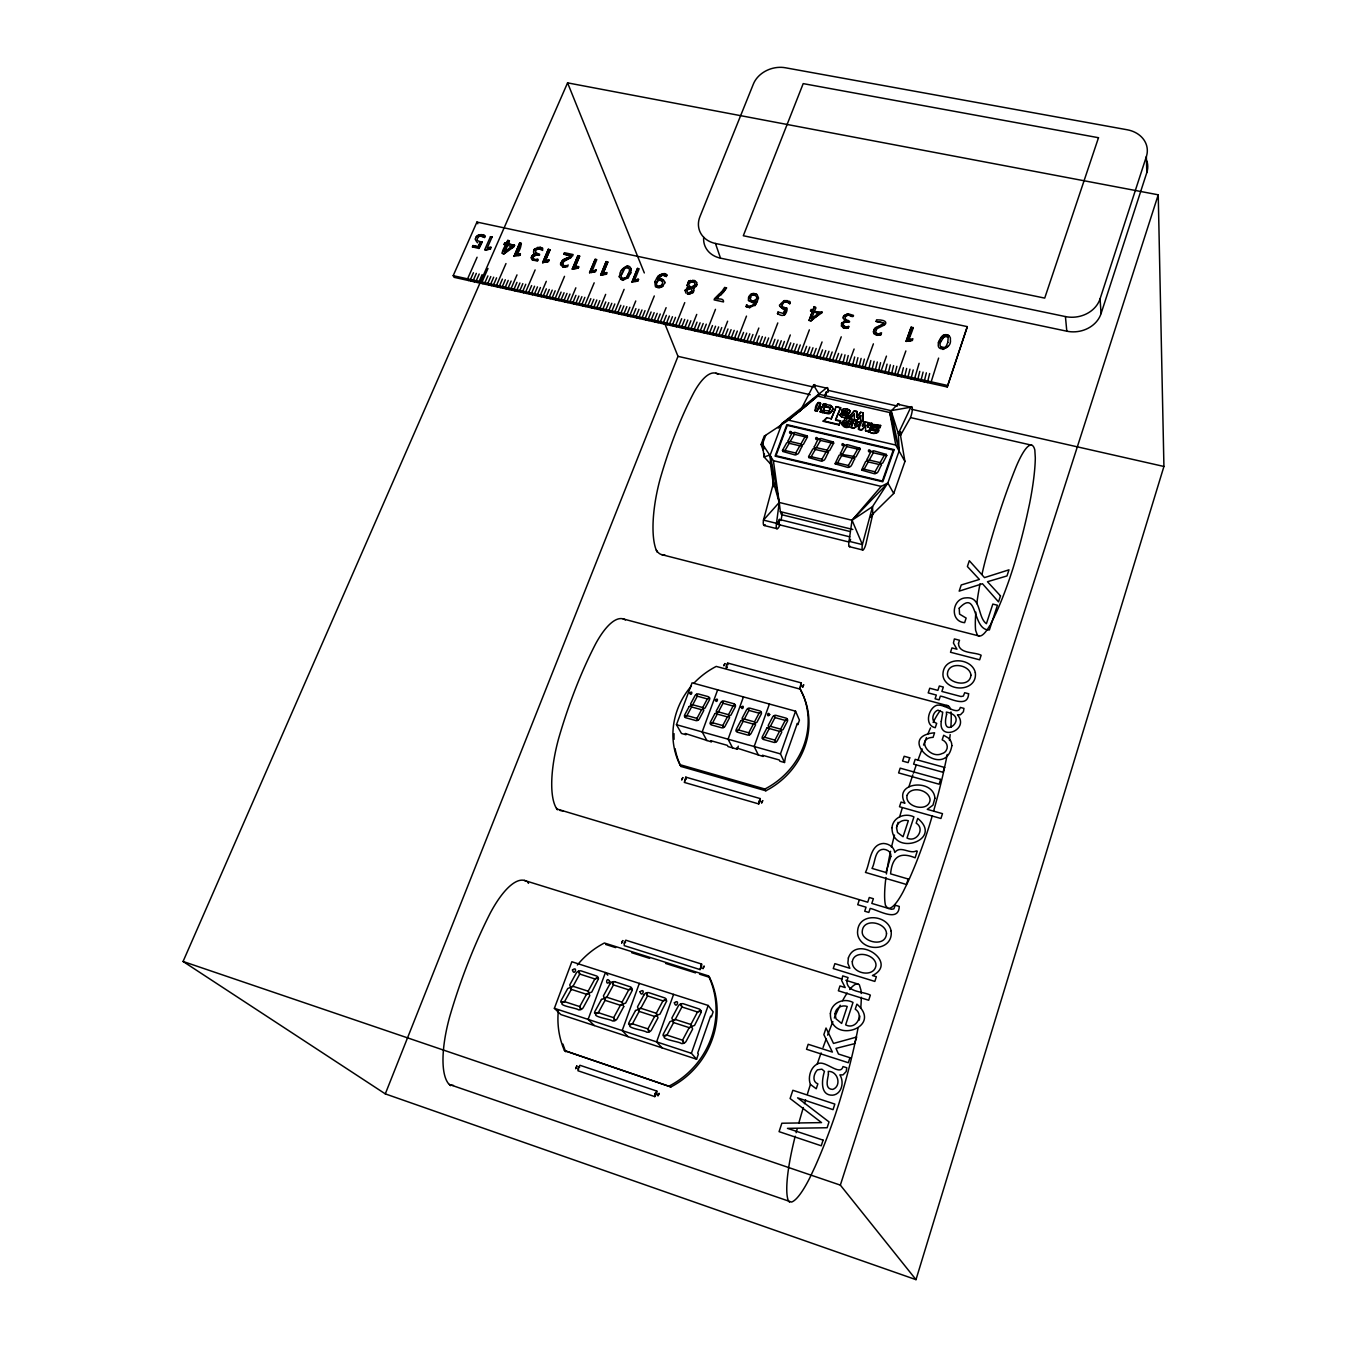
<?xml version="1.0" encoding="UTF-8"?>
<svg xmlns="http://www.w3.org/2000/svg" width="1347" height="1347" viewBox="0 0 1347 1347"><rect width="100%" height="100%" fill="white"/><g stroke="black" fill="none" stroke-linecap="round" stroke-linejoin="round"><path stroke-width="1.5" d="M778.398 521.676L778.448 523.394L779.24 521.34M862.956 421.375L864.05 421.628L862.484 426.073L864.117 422.133L862.956 421.375L863.057 412.805L860.682 412.249L856.759 417.216L860.682 412.249M863.04 421.88L863.057 412.805M868.798 431.848L865.549 430.602L868.798 431.848C877.133 410.616 864.319 435.653 868.024 422.537L865.65 421.981L862.417 425.551M868.04 427.353L868.024 422.537M758.209 298.31C760.516 294.724 750.313 314.322 757.536 300.987M856.675 416.694L856.743 411.357L854.385 410.818L847.953 417.924L852.112 419.372L848.829 427.235C840.983 429.306 840.444 419.961 844.889 420.331M856.759 417.216L856.743 411.357M860.581 420.82C862.888 423.295 858.376 417.907 860.649 415.465L856.086 421.224L859.201 422.436L856.086 421.224M860.666 421.342L860.649 415.465M865.616 431.124L865.599 425.214C860.986 433.987 854.57 429.71 861.676 421.072M853.796 421.19L852.281 420.348L853.796 421.19L854.335 419.894L854.335 414.017L850.311 418.462L854.335 414.017M826.182 394.149L826.25 393.105M873.193 331.968L875.281 327.725L882.369 324.576L874.22 329.022L873.732 333.5M843.104 318.178L845.748 321.142L844.434 320.451M795.269 414.354L800.253 410.919L813.537 385.158L819.178 394.284L891.041 410.633L898.331 433.532L900.486 435.384L900.604 431.612M840.292 415.364C841.858 410.296 842.094 414.758 840.326 414.135M686.515 288.174L688.502 287.248L685.067 290.464L685.96 293.141M782.035 304.809C785.688 300.499 780.974 303.681 782.472 306.628M697.056 284.52L696.197 286.406L696.87 282.752M845.226 417.789C849.182 417.334 848.172 413.664 849.89 411.138M780.166 304.792C776.007 305.096 791.632 314.659 780.317 306.628M845.461 412.115L845.815 414.691L842.885 414.809L845.714 415.297L847.431 411.593L844.367 410.667L844.064 412.047L845.529 412.637L843.946 411.306M801.027 684.781L800.623 686.33M825.307 394.907L825.543 393.661M535.23 250.946L536.678 253.371L535.651 252.63M728.02 664.643C727.767 659.357 724.316 670.974 727.296 667.22M631.137 269.686C631.777 266.319 629.689 277.196 630.817 272.414M531.324 257.513L532.132 255.526L531.189 257.984L532.048 259.786L537.605 260.729C540.299 257.546 533.193 260.695 537.301 259.382M625.614 942.193L624.452 943.456M560.52 264.315L562.659 260.156L560.52 263.389M685.606 779.172L684.983 780.957M695.119 284.503L694.143 282.028L694.85 282.786M749.69 295.363C749.976 293.309 747.417 302.048 748.663 300.533M619.62 276.32C615.882 275.377 627.87 283.325 620.681 279.132M664.425 283.274C668.449 282.786 655.366 275.445 663.684 280.125M562.373 263.541L562.558 264.938L563.888 260.964L571.498 257.21L563.046 261.823M830.122 408.815L829.011 411.407L830.173 408.36M764.406 453.653L764.052 456.902L770.501 463.974L773.683 486.738M873.934 427.235L879.911 427.723L880.568 425.416L873.159 424.457L871.509 426.645L871.98 428.885L876.173 430.4L871.273 429.895C865.195 433.481 880.77 435.67 878.513 429.373M879.911 427.723L875.079 426.107L873.967 426.948M475.457 238.688C473.908 237.897 478.151 244.278 477.781 242.578M579.58 1067.396L579.328 1066.555L578.688 1067.514M764.103 525.498L777.101 528.714A6.971 1.919 -76.1 0 1 776.495 523.326L779.223 502.448L773.397 460.691L762.453 444.089L764.052 456.902L770.215 455L782.001 423.497L826.351 388.071A6.836 1.835 -77 0 1 827.984 392.331M662.606 282.533L662.051 284.621M850.193 546.293A7.038 1.717 -76.1 0 1 849.031 541.292L852.045 520.262L881.174 486.402L887.841 482.984L899.173 450.79L898.331 433.532L910.825 407.181L897.691 404.218L889.727 412.536L895.772 445.066L904.931 461.482L893.734 493.457L871.98 514.807M876.173 430.383L871.442 427.151L871.98 428.885M656.46 283.746L657.37 281.186L656.511 282.87M685.977 779.307L685.808 777.152L684.31 782.422L758.748 803.923L760.163 801.448L760.247 798.586L685.808 777.152M656.78 1092.956L656.764 1091.053L579.985 1065.292L578.065 1068.154L577.964 1070.764L654.794 1096.61L656.595 1093.68M832.682 408.461C833.557 416.375 815.743 410.667 827.445 413.63C831.284 415.651 833.406 406.171 832.682 409.471M622.432 272.262C617.818 278.795 626.658 281.489 628.477 273.458M801.313 685.118L801.263 682.895L727.784 663.078M691.92 291.205L691.196 288.645L688.351 288.561L686.835 290.918L687.711 292.552L689.664 292.973L691.92 291.205L688.603 292.939M780.991 520.582L782.253 513.392M850.277 540.719L850.563 539.389M846.724 412.334L847.381 411.374M843.138 325.031C841.622 323.364 849.216 330.217 843.171 325.317M938.724 342.576C935.155 352.965 952.009 349.328 950.393 339.882C951.285 336.683 947.598 333.281 943.573 335.117C939.937 336.666 934.784 350.86 941.604 336.851M701.316 966.422L701.164 965.344L700.81 967.836M688.957 283.661C687.071 283.594 691.971 288.696 690.27 286.995M844.215 422.773L844.518 424.17L847.364 424.894C850.546 422.099 842.565 420.702 844.518 424.17M845.731 414.186L843.323 413.63L842.885 414.809M655.029 281.776C654.591 278.661 655.214 288.915 655.888 286.793M752.131 295.448C750.38 294.134 760.045 295.044 755.616 300.044L752.805 301.038M688.266 281.792L687.172 285.547L688.889 281.035L694.581 280.698L692.577 280.26M750.498 297.451L750.212 298.765L751.138 296.104M826.199 394.149L825.745 395.395M893.734 493.457L887.841 482.984L872.536 506.607L872.772 514.032L866.441 541.696A7.055 1.684 -76.1 0 1 863.225 549.845A7.055 1.684 -76.1 0 1 862.383 544.592L852.045 520.262L779.223 502.448L773.582 482.681L770.215 455L770.501 463.974M693.587 291.71C691.482 294.926 695.523 289.403 692.611 288.14L694.075 287.955L692.611 288.14M701.568 966.792L701.585 964.048L625.799 940.189L624.183 942.883L624.25 945.645L700.036 969.571L701.349 967.516M533.126 258.254L533.26 256.637L533.092 257.816M619.822 275.243C619.149 269.349 628.359 263.945 629.403 266.706M841.336 323.802L841.993 322.606L841.353 326.008L844.417 328.18L842.767 327.557M843.171 317.707L843.727 315.989L843.357 317.033M947.8 342.609L948.187 337.272M726.69 665.469L726.723 667.034M869.455 431.511C874.86 437.455 883.262 427.74 874.203 427.151M941.132 341.128C936.62 348.705 946.638 348.688 945.981 346.044M842.397 412.99C838.356 405.582 855.648 409.522 847.684 413.697L848.307 415.785L847.684 413.697M842.161 409.842L842.33 412.468M685.337 289.908L685.067 290.464M748.679 297.266L748.36 298.007M778.414 521.693L778.785 520.767M915.994 1279.65L1163.926 466.466L1158.235 194.81L567.575 82.857L183.074 961.472L385.293 1093.882L915.994 1279.65L840.343 1185.124L183.074 961.472M578.553 1067.902L578.553 1069.518M843.912 420.55L841.993 424.389L848.829 427.235M840.343 1185.124L1158.235 194.81M533.715 250.121C536.072 246.703 530.785 253.522 535.752 254.128L533.058 254.701L535.752 254.128M1101.055 313.615L1100.078 298.815L1146.364 156.589A27.395 22.461 -7.7 0 0 1127.186 129.767L785.419 67.771A25.694 20.727 -17.4 0 0 753.377 84.036L699.952 216.614A26.267 21.805 -19.6 0 0 715.459 243.47L720.51 258.153L1066.807 331.194A27.681 23.573 -7.7 0 0 1101.055 313.615L1146.819 172.568A27.108 22.31 -7.5 0 0 1146.869 160.966M880.635 425.938L874.287 424.675L871.509 426.645M859.386 899.712L857.719 904.713L866.054 907.204L864.723 911.212L868.832 912.441L870.162 908.434C878.092 909.899 898.718 922.931 899.274 906.43L895.284 905.235L893.852 908.855L891.394 909.276L871.812 903.416L873.378 898.718L869.27 897.489L867.721 902.204L556.917 809.008M825.559 393.694L826.233 393.021M947.244 386.976L967.314 326.631L476.939 222.07L453.198 275.664L454.107 277.33L947.244 386.976L967.314 326.631M929.666 373.54L927.426 382.565M696.584 1059.213L691.398 1053.303L708.185 1005.468L571.852 961.758L554.375 1008.314L560.857 1014.56L696.584 1059.213L698.386 1054.044L697.662 1053.186L710.66 1016.042L711.368 1016.934L713.152 1011.833L708.185 1005.468M938.623 358.1L930.71 383.306M919.782 371.368L917.543 380.376M737.179 749.168L736.556 747.939L763.076 756.458L762.469 755.246L779.29 759.977L779.879 761.207L784.51 762.503L785.537 756.761L797.323 723.373L797.879 724.635L799.445 720.157L795.572 711.199L692.072 682.828L676.463 724.703L681.464 733.458L685.977 734.738L685.286 733.492L711.485 741.928L710.812 740.682L727.38 745.362L728.037 746.592L737.179 749.168L738.274 746.171M923.082 372.092L920.843 381.1M926.366 372.816L924.126 381.841M909.949 369.179L907.71 378.187M913.215 369.903L910.993 378.911M784.51 762.503L780.469 753.899L795.572 711.199M919.109 363.303L914.259 379.652M908.703 339.747C921.146 309.473 902.574 345.825 911.717 338.973M905.858 350.944L897.506 374.348L897.893 375.998M912.997 327.708L911.178 327.153L906.076 341.397L912.34 340.505L912.879 338.703M903.399 367.731L901.16 376.739M906.666 368.455L904.426 377.463M890.333 364.852L888.111 373.826M769.406 704.026L754.168 746.524L758.462 755.162M893.6 365.576L891.36 374.55M896.866 366.3L894.627 375.274M673.584 994.372L656.612 1041.888L662.135 1047.882M880.568 362.697L878.345 371.654M886.461 356.113L881.191 370.728L881.595 372.378M887.084 364.128L884.844 373.102M870.836 360.541L868.613 369.499M874.186 333.888L876.56 335.167L880.972 334.679L881.544 332.81L878.328 333.955L875.449 332.793L876.678 328.601L875.853 329.678M874.085 361.265L871.863 370.223M877.318 361.973L875.095 370.93M861.12 358.403L858.915 367.344M876.122 321.411L883.8 322.893L883.312 324.021L883.834 323.061L876.122 321.411L876.594 319.828C887.42 319.761 886.528 323.364 884.642 324.846M864.37 359.11L862.147 368.051M639.337 983.394L622.196 1030.573L628.039 1036.668M743.443 696.904L728.07 739.2L732.6 747.871M873.395 343.839L864.942 367.125L865.38 368.775M854.099 349.008L848.778 363.538L849.233 365.189M854.672 356.972L852.449 365.896M857.904 357.679L855.682 366.62M850.614 315.501C844.805 313.009 854.267 318.986 853.442 315.383L847.92 313.716L843.778 316.158M717.665 689.849L702.174 731.926L706.939 740.648M841.791 354.126L839.114 361.383L839.585 363.033M845.007 354.833L842.784 363.757M848.223 355.541L846.017 364.465M832.16 351.988L829.483 359.245L829.954 360.895M841.235 336.817L832.699 359.952L833.153 361.619M838.575 353.419L835.898 360.676L836.369 362.326M844.384 328.011L848.206 328.146L848.728 326.445L846.135 326.883M848.206 328.146L848.728 326.445M822.562 349.866L819.868 357.107L820.357 358.773M825.762 350.574L823.068 357.814L823.556 359.481M828.961 351.281L826.267 358.538L826.755 360.188M809.8 347.055L807.106 354.278L807.594 355.928M812.982 347.762L810.288 354.985L810.776 356.635M816.181 348.469L813.47 355.692L813.975 357.342M822.057 341.953L816.669 356.399L817.158 358.049M809.059 320.35L812.46 311.292L810.507 310.871L812.51 311.46L809.109 320.519L810.961 320.923L818.538 314.861M821.923 311.948L821.417 313.312L821.923 311.948C807.762 312.369 819.936 307.958 814.211 306.661L813.049 310.029L811.046 309.44L810.557 311.039M813.049 310.029L814.211 306.661M800.253 344.95L797.542 352.156L798.064 353.806M817.797 313.784L811.702 318.549L814.177 311.662C823.64 316.814 816.972 311.544 819.363 312.79M809.362 329.847L800.724 352.863L801.229 354.514M806.617 346.347L803.906 353.571L804.412 355.221M790.74 342.845L788.029 350.035L788.551 351.702M793.905 343.536L791.194 350.742L791.716 352.392M797.087 344.243L794.376 351.449L794.882 353.099M763.092 450.033L761.072 444.493L764.321 435.856L765.652 435.451M762.166 442.793L762.857 443.668L763.294 439.812M781.26 340.74L778.532 347.93L779.054 349.58M784.409 341.448L781.698 348.637L782.22 350.287M790.285 334.965L784.863 349.328L785.385 350.995M777.791 322.943L769.053 345.825L769.608 347.475M774.946 339.343L772.218 346.516L772.757 348.183M789.763 303.698C789.712 300.566 789.864 300.785 789.763 303.698L786.901 301.964L784.055 302.401M778.095 340.05L775.367 347.223L775.906 348.89M762.351 336.565L759.607 343.721L760.163 345.388M765.5 337.272L762.756 344.428L763.311 346.078M778.027 312.083L777.556 313.666L778.027 312.083L783.567 313.447L785.352 309.339L783.567 313.447M768.649 337.962L765.904 345.118L766.46 346.785M752.939 334.494L750.195 341.633L750.767 343.3M758.816 328.045L753.327 342.323L753.899 343.99M759.22 335.874L756.475 343.03L757.031 344.68M746.491 316.107L737.668 338.855L738.257 340.505M743.561 332.423L740.799 339.545L741.389 341.212M746.693 333.113L743.931 340.235L744.504 341.902M749.808 333.803L747.063 340.943L747.636 342.593M731.084 329.661L728.323 336.767L728.912 338.434M734.199 330.352L731.438 337.474L732.027 339.124M746.07 306.56L749.774 307.621L746.07 306.56L746.575 304.91C750.346 309.81 756.273 301.038 754.825 302.452M737.314 331.042L734.553 338.164L735.142 339.814M721.756 327.59L718.978 334.696L719.584 336.363M727.633 321.192L722.093 335.386L722.699 337.053M727.969 328.971L725.208 336.077L725.797 337.743M712.462 325.536L709.667 332.625L710.29 334.292M719.382 294.168L714.078 299.876L723.507 301.93C724.063 295.768 710.745 302.604 721.167 294.488M715.56 326.227L712.782 333.315L713.388 334.982M718.658 326.917L715.88 334.005L716.486 335.672M703.185 323.499L700.389 330.571L701.029 332.238M706.283 324.172L703.488 331.261L704.111 332.911M715.476 309.339L706.586 331.951L707.192 333.601M690.859 320.771L688.048 327.826L688.704 329.493M385.293 1093.882L677.996 356.349L664.677 323.364M696.736 314.407L691.129 328.516L691.769 330.183M697.022 322.135L694.21 329.207L694.85 330.857M700.103 322.809L697.308 329.88L697.931 331.547M800.943 686.465L799.815 688.098L801.263 682.895M681.649 318.734L678.837 325.789L679.477 327.439M684.714 319.407L681.902 326.462L682.559 328.129M687.778 320.081L684.983 327.153L685.623 328.803M672.456 316.697L669.627 323.735L670.301 325.402M675.504 317.37L672.692 324.425L673.348 326.075M684.747 302.62L675.756 325.098L676.413 326.765M666.108 307.672L660.451 321.697L661.124 323.364M666.344 315.35L663.515 322.371L664.189 324.038M669.392 316.023L666.563 323.061L667.236 324.728M651.106 311.982L648.261 318.986L648.951 320.653M665.233 275.697L662.993 275.158L666.361 276.606L666.883 274.973C664.189 270.427 655.332 278.526 658.313 276.169M654.137 312.656L651.308 319.66L651.999 321.327M657.184 313.329L654.356 320.35L655.029 322M660.232 314.003L657.403 321.024L658.077 322.691M641.997 309.962L639.152 316.966L639.842 318.633M645.028 310.635L642.182 317.639L642.873 319.306M654.288 295.953L645.213 318.313L645.92 319.98M635.75 300.987L630.059 314.945L630.766 316.612M635.936 308.631L633.073 315.619L633.78 317.286M638.966 309.305L636.104 316.292L636.811 317.959M620.832 305.298L617.97 312.268L618.694 313.918M637.501 268.407L632.012 282.129L637.501 268.407L639.152 268.777L634.521 280.395L636.272 279.839L634.521 280.395M623.846 305.954L620.984 312.925L621.708 314.592M626.86 306.628L623.998 313.598L624.722 315.265M637.821 280.9C630.261 281.237 637.384 283.005 638.444 279.368L637.333 279.452L638.444 279.368M637.889 281.068L638.529 279.536M629.874 307.284L627.029 314.272L627.736 315.939M879.844 427.201L880.568 425.416M611.807 303.294L608.928 310.248L609.669 311.915M614.804 303.967L611.942 310.921L612.666 312.588M624.099 289.369L614.956 311.595L615.68 313.262M605.662 294.37L599.92 308.261L600.661 309.911M605.796 301.964L602.917 308.918L603.658 310.585M608.793 302.637L605.931 309.591L606.672 311.258M867.973 426.831L869.606 422.891M868.731 431.343L871.98 423.446M606.15 261.587L600.627 275.226L606.15 261.587L607.867 262.109L603.136 273.492L605.982 272.734L603.136 273.492M590.828 298.664L587.949 305.601L588.706 307.251M603.052 273.323L607.8 261.941M593.825 299.32L590.929 306.257L591.687 307.924M603.675 274.401L601.166 275.192L606.47 274.182L607.093 272.65L605.914 272.565M596.805 299.977L593.926 306.914L594.684 308.581M599.802 300.65L596.923 307.587L597.664 309.254M858.46 429.474L861.087 423.16M592.124 271.101L596.081 270.259L592.124 271.101L596.788 259.584L595.155 259.23L589.531 272.666L592.731 272.178L591.384 272.549M581.887 296.677L578.991 303.597L579.749 305.264M595.997 270.09L595.441 271.791L592.663 272.01M584.867 297.35L581.971 304.27L582.729 305.937M596.081 270.259L594.145 271.909M594.179 282.819L584.952 304.927L585.709 306.594M779.155 523.057L778.044 524.454L779.273 519.42L849.805 536.83M848.745 426.73L852.045 418.866L847.953 417.924M851.506 422.183L852.954 422.52L850.984 427.235L853.712 427.875L859.487 424.524L853.779 428.38L851.051 427.757L853.021 423.042L851.573 422.705L852.281 420.348M851.573 422.705L852.348 420.853M853.729 420.668L854.267 419.372L856.641 419.91L856.17 421.746M855.396 423.581L854.621 425.433L855.328 423.076L856.928 423.935L855.328 423.076M575.842 287.82L570.05 301.627L570.842 303.277M575.927 295.363L573.031 302.284L573.805 303.951M578.907 296.02L576.011 302.94L576.785 304.607M589.616 272.835L595.239 259.399M847.364 424.894L847.97 422.756M848.223 422.79C852.718 408.798 847.078 432.673 846.691 417.637L845.158 417.284L848.139 416.425M561.093 292.097L558.18 298.983L558.971 300.65M577.627 266.521C574.344 267.582 581.146 265.005 578.183 268.12L572.29 269.013L577.947 255.61L579.648 256.132L574.866 267.447L579.648 256.132M572.374 269.181L577.947 255.61M564.056 292.737L561.143 299.64L561.935 301.307M567.02 293.393L564.107 300.297L564.898 301.964M569.983 294.05L567.087 300.953L567.862 302.62M831.032 418.648L826.906 417.688L823.286 421.325L839.13 424.995L840.579 420.836L835.527 419.675L840.612 407.67L836.117 406.642L831.116 419.153L835.477 408.865M839.13 424.995L840.579 420.836M552.219 290.127L549.307 297.014L550.115 298.68M555.183 290.784L552.27 297.67L553.061 299.337M560.554 264.837L563.416 267.144L567.542 266.672L568.148 264.888M572.526 256.166L573.115 254.566L564.376 252.697L563.888 254.196L570.926 255.711L570.387 256.62L570.859 255.543L563.888 254.196M564.511 276.337L555.217 298.327L556.025 299.994M838.979 420.971L835.611 420.197L840.612 407.67M546.293 281.321L540.45 295.044L541.275 296.71M546.326 288.83L543.397 295.7L544.205 297.367M549.273 289.47L546.36 296.357L547.168 298.024M531.627 285.581L528.681 292.434L529.506 294.101M542.639 262.564L547.219 261.806L542.639 262.564L548.347 249.246L550.031 249.767L545.215 261.015L550.031 249.767M542.723 262.732L548.347 249.246M534.557 286.221L531.627 293.09L532.452 294.757M537.487 286.877L534.557 293.73L535.382 295.397M545.131 260.847L549.054 260.005L548.498 261.688L547.135 261.638M540.433 287.517L537.504 294.387L538.329 296.054M818.757 407.804L822.36 407.265L823.556 403.763L825.711 404.252L822.461 412.552L820.272 412.047L821.468 408.545L818.42 407.855C815.726 416.24 813.251 406.238 818.286 402.568C824.903 401.894 814.447 413.883 820.491 403.056M820.272 412.047L821.468 408.545M822.36 407.265L823.556 403.763M822.461 412.552L825.711 404.252M830.089 408.158L825.425 406.693L826.115 404.353L831.065 405.649L832.48 407.552L832.16 406.609M825.425 406.693L826.115 404.353M522.821 283.628L519.891 290.481L520.733 292.147M525.751 284.284L522.821 291.12L523.646 292.787M538.935 255.408C542.134 253.573 533.378 255.745 537.84 255.172M535.5 250.508L538.329 248.42L542.605 250.424L542.706 248.218M535.129 269.922L525.751 291.777L526.576 293.444M815.036 410.852L818.286 402.568M817.225 411.357L818.42 407.855M511.136 281.052L508.189 287.871L509.048 289.554M516.995 274.889L511.119 288.527L511.961 290.194M516.979 282.348L514.032 289.184L514.874 290.851M519.908 282.988L516.962 289.824L517.804 291.491M502.397 279.115L499.451 285.934L500.309 287.601M519.706 242.982L514.049 256.401L519.706 242.982C525.431 244.683 508.324 268.339 521.306 243.336M505.31 279.755L502.364 286.574L503.222 288.258M508.223 280.412L505.277 287.231L506.135 288.898M513.965 256.233L519.79 255.358L520.346 253.691L519.269 253.775L520.346 253.691M519.79 255.358L520.43 253.859M504.755 243.251L504.165 244.598L504.67 243.066L506.539 243.622L504.67 243.066M490.796 276.556L487.816 283.358L488.692 285.025M502.145 253.354C513.897 232.661 497.413 254.768 503.93 253.893L508.526 249.953M506.455 243.453L507.785 240.423L509.351 240.759L508.105 243.959L514.655 245.373L508.021 243.79L509.351 240.759M506.539 243.622L507.785 240.423M510.665 247.124L504.755 251.653L507.432 245.154C518.932 249.549 508.105 246.265 512.18 246.164M493.692 277.196L490.729 283.998L491.604 285.665M504.755 251.653L507.432 245.154M496.588 277.836L493.625 284.638L494.501 286.305M505.984 263.557L496.538 285.295L497.397 286.962M511.355 248.303L514.571 245.205M482.108 274.636L479.128 281.422L480.02 283.089M487.968 268.491L482.024 282.062L482.916 283.729M487.9 275.916L484.92 282.702L485.796 284.385M946.655 345.219L947.766 342.441M477.091 257.243L467.577 278.863L468.47 280.53M473.437 272.717L470.473 279.502L471.366 281.169M490.46 236.685L492.126 237.19L490.46 236.685L484.667 249.852L490.46 248.993L491.032 247.326L488.843 247.612L491.032 247.326M492.042 237.021L487.159 248.151L488.927 247.781M476.333 273.357L473.353 280.142L474.245 281.809M479.212 273.997L476.249 280.782L477.124 282.449M941.166 341.296L944.163 336.43L942.227 338.636M473.033 245.558L472.528 247.057L473.033 245.558L478.134 246.821L480.071 243.083M485.173 236.045C486.2 239.311 480.778 232.189 484.667 235.523M784.526 315.181C787.776 295.7 789.999 322.539 777.488 313.497M630.211 273.744L627.803 278.054L628.695 276.91M660.451 278.981C654.676 282.281 659.727 274.569 663.061 275.327M655.585 280.546L657.218 277.213M843.323 323.97C843.256 320.956 851.287 322.388 845.613 322.101M780.469 304.052L784.055 300.667L789.258 301.341M626.608 276.876C628.611 274.047 632.147 267.295 626.22 267.514L625.597 268.002M664.088 284.015L662.337 286.574L663.078 285.918M691.466 287.096L694.867 284.941M478.909 248.437L482.142 241.904L478.909 248.437L472.443 246.888M478.05 246.636L479.987 242.915M990.769 623.796L993.817 617.818A138.219 25.644 -76.3 0 0 1009.896 577.796L1013.011 568.266A138.421 25.728 -76.3 0 0 1026.734 516.81L1029.462 504.249A82.487 14.985 -76.3 0 0 1035.304 457.896L1034.833 450.066A73.395 13.251 -76.3 0 0 1016.312 466.298A187.957 32.698 -76 0 0 985.802 558.618A74.001 13.487 -76.1 0 0 982.014 574.192M533.345 256.822L536.258 254.987M841.993 410.801L843.794 408.764M475.845 237.981C475.474 234.664 484.55 234.193 479.431 234.934M869.32 459.933L873.277 452.912C870.802 447.726 868.512 458.317 866.845 459.361L868.377 461.954L878.918 464.429L880.702 463.806M900.486 435.384L909.444 419.489A6.92 1.6 -76.9 0 0 912.239 410.599A6.92 1.6 -76.9 0 0 910.825 407.181L891.041 410.633L899.173 450.79L889.727 412.536L817.781 396.153L788.517 420.163L765.82 435.132L762.402 444.106L761.072 444.493M841.589 455.774L837.615 462.779L835.073 463.671L839.13 455.219L840.898 454.596M870.684 517.467L872.772 514.032M627.231 266.083L621.422 270.494M662.051 275.259L658.111 278.694M871.273 429.895L875.55 431.36L876.122 429.878M690.388 288.443L687.004 289.992M721.234 294.656L726.504 287.787L723.187 292.568M844.3 423.295L848.038 423.261M942.967 349.462L948.187 346.095M817.781 396.153L819.178 394.284L788.517 420.163L895.772 445.066M689.31 283.257L691.735 281.523L694.21 282.197M693.301 286.877L694.648 285.665M845.865 316.225L844.99 317.757L846.017 319.963M721.42 292.215L724.686 287.399L726.555 287.972M778.229 428.11L782.001 423.497L791.952 416.644M478.421 235.085L476.249 236.937M770.215 455L779.223 502.448L763.48 520.11A6.954 1.953 -76.1 0 0 765.281 524.774M856.709 420.432L860.716 415.987M862.484 426.073L865.65 421.981M861.642 430.198L865.599 425.214M848.021 418.429L854.385 410.818M624.873 268.339L621.59 274.771M721.352 292.03L714.381 298.815M887.841 482.984L852.045 520.262L872.536 506.607L862.383 544.592L849.031 541.292M696.13 286.238L694.075 287.955M627.736 277.886L623.577 279.94M842.027 322.775L845.697 320.973M692.998 281.574L689.63 282.601M813.1 318.768L810.961 320.923M532.217 255.694L533.058 254.701M803.401 408.141L819.178 394.284M503.93 253.893L514.099 246.653M484.482 237.594C478.168 232.038 476.114 241.5 477.528 240.406M716.57 298.748L717.749 297.94M754.758 305.146L749.723 307.453M822.781 412.131L824.65 410.549L828.927 410.886M822.865 412.653L824.65 410.549M823.286 421.325L826.906 417.688M692.678 292.838L688.906 294.185L689.765 294.151M657.201 285.682L659.542 286.389L661.596 284.992M847.97 313.885L844.316 315.249M882.42 324.762L883.262 323.852M811.702 318.549L814.059 316.629M534.843 248.757L540.4 247.444L537.285 247.444M541.342 249.161L536.106 249.347M569.512 257.311L564.09 259.298L570.303 256.452M504.67 251.485L506.977 249.666M534.894 255.038L533.564 256.098M753.495 301.172L755.616 300.044M847.516 412.115L844.721 411.088L844.064 412.047M657.437 281.355L659.407 280.176L661.764 280.85M818.69 407.282L822.276 406.743M657.589 280.109L659.357 278.947M815.76 316.949L821.367 313.144M750.464 294.841C751.71 291.642 759.91 295.616 755.128 293.764M854.554 424.911L856.86 423.429M749.033 300.987L752.485 302.503L755.381 301.257M755.448 301.425L754.455 301.846M656.595 287.13L659.676 287.702L662.286 286.406M949.046 335.639L945.897 334.746L942.53 335.773M876.712 328.786L883.952 325.216M562.726 260.325L564.09 259.298M479.785 236.011L478.623 236.567M690.624 280.445L688.889 281.035M656.764 1091.053L654.794 1096.61M846.337 315.838L848.189 315.265M658.936 286.423L660.687 285.968M940.997 347.29L944.634 347.56M623.105 278.711L626.001 277.768M944.196 336.598L947.8 336.885M691.078 705.373L692.813 704.599L697.241 696.315L696.433 694.277A3.132 2.879 -28.8 0 0 694.985 695.675L690.54 703.993L691.718 706.99L701.4 709.667L703.134 708.892M691.179 705.609L692.914 704.818L702.578 707.512L703.774 710.509L699.329 718.877A3.149 2.896 -29.7 0 1 697.914 720.275L697.056 718.22L701.484 709.903L703.235 709.111M709.566 698.049L707.242 699.093L702.814 707.394L703.37 708.791L705.104 708.017L709.549 699.665A2.694 2.475 -28.4 0 0 707.95 696.567L698.268 693.941A2.997 2.745 -28.8 0 0 696.685 694.16L697.477 696.214L707.158 698.874L709.465 697.797M716.772 712.512L718.523 711.721L722.935 703.403L722.11 701.349A3.149 2.896 -27.6 0 0 720.662 702.764L716.217 711.115L717.429 714.129L727.178 716.84L728.929 716.048M716.873 712.731L718.608 711.957L728.357 714.651L729.586 717.665L725.141 726.084A3.165 2.93 -28.4 0 1 723.726 727.481L722.851 725.427L727.279 717.059L729.013 716.267M735.243 704.936L732.92 705.98L723.171 703.286L722.362 701.231A2.997 2.761 -27.6 0 1 723.962 701.012L733.778 703.723M735.344 705.155L733.004 706.198L728.592 714.55L729.165 715.947L730.899 715.156L735.327 706.771A2.711 2.492 -27.1 0 0 733.711 703.656M742.668 719.685L744.42 718.911L748.814 710.543L747.972 708.471A3.165 2.93 -26.2 0 0 746.524 709.886L742.096 718.288L743.325 721.318L753.158 724.046L754.909 723.255M742.769 719.921L744.504 719.13L754.337 721.857L755.583 724.888L751.155 733.34A3.182 2.947 -27.1 0 1 749.74 734.755L748.848 732.684L753.259 724.265L755.01 723.491M768.75 726.925L770.518 726.134L774.895 717.732L773.986 715.678A3.165 2.947 -24.7 0 0 772.589 717.075L768.177 725.511L769.44 728.559L779.341 731.303M768.851 727.144L770.602 726.37L780.502 729.114L781.765 732.162L777.371 740.648A3.182 2.963 -25.5 0 1 775.956 742.062L775.047 739.991L779.425 731.539L781.092 730.529M754.067 293.461L751.222 294.134M701.585 964.048L700.036 969.571M657.656 287.618L661.529 287.113M878.934 335.302L880.972 334.679M516.457 254.532L519.353 253.943M545.215 261.015L549.054 260.005M574.799 267.278L576.583 266.908M490.46 248.993L485.358 250.155M572.29 269.013L578.183 268.12M632.568 282.095L633.797 281.843M788.551 441.968L790.302 441.345L794.292 434.424C791.901 429.323 789.544 439.779 787.877 440.789L789.342 443.331L799.647 445.756L801.398 445.133M788.668 442.153L790.42 441.53L800.724 443.954L802.189 446.497C800.505 447.49 798.215 458.014 795.774 452.895L799.764 445.941L801.516 445.318M814.682 448.113L816.45 447.49L820.424 440.536C817.999 435.418 815.659 445.908 813.992 446.935L815.491 449.494L825.879 451.935L827.63 451.312M814.8 448.298L816.551 447.675L826.94 450.117L828.439 452.676C826.89 453.484 824.33 464.462 822.007 459.108L825.98 452.121L827.748 451.498M854.065 457.525L852.297 458.165L841.841 455.69L840.326 453.131C841.875 452.323 844.401 441.361 846.741 446.699L842.784 453.686L841.016 454.309L853.358 456.33L854.89 458.906C853.341 459.731 850.799 470.76 848.442 465.372L852.415 458.35L854.183 457.727M880.803 463.991L879.035 464.631L875.079 471.669C877.469 477.091 879.978 466.028 881.527 465.186L879.978 462.593L869.438 460.118L865.65 461.465L861.625 469.951L864.185 469.076L868.142 462.038L867.417 460.842M562.474 264.77L564.157 265.915L567.205 265.544M755.095 295.094L752.636 295.027M908.013 341.279L910.942 340.623M760.247 798.586L758.748 803.923M532.587 260.207L537.605 260.729M846.387 328.399L848.172 327.978M786.901 301.964L784.644 301.997M636.188 279.671L637.4 279.637M628.342 267.683L626.22 267.514M787.439 300.634L784.055 300.667M947.177 336.295L944.887 336.093M845.748 321.142L844.165 321.192M563.181 265.561L566.077 265.696M666.95 275.158L663.212 273.98L659.357 275.057M519.706 255.189L518.511 255.492M449.41 1084.487L791.514 1202.063A93.212 17.747 -73.4 0 0 810.002 1177.446L815.002 1166.788A154.922 30.19 -73.5 0 0 835.207 1114.946L838.912 1103.597A155.36 30.257 -73.4 0 0 854.251 1046.35L857.046 1033.2A92.185 17.578 -73.6 0 0 858.039 1027.828M562.608 266.908L565.538 267.11M484.398 237.426L480.542 236.062M450.016 1085.076L453.501 1085.413M481.586 241.837L482.226 242.09M535.786 259.702L533.21 258.456M688.031 294.067L687.189 293.814L688.974 294.353M481.384 234.563L482.563 234.883M876.56 335.167L877.823 335.336M481.064 241.904L478.32 241.012M785.638 307.958L783.415 307.284L786.379 308.261M715.459 243.47L1065.426 316.579A27.984 23.758 -7.9 0 0 1100.078 298.815M507.87 240.591L509.435 240.928M519.79 243.167L521.39 243.504M504.081 244.43L505.95 244.986M819.414 312.959L814.177 311.662M539.49 254.145L536.594 253.202M848.021 322.085C851.355 322.859 848.762 319.862 846.64 320.148M473.117 245.726L478.134 246.821M453.198 275.664L946.924 385.326M826.351 388.071L813.537 385.158A6.819 1.869 -77 0 1 815.272 385.932M677.996 356.349L813.319 387.01M827.664 390.26L897.371 406.07M911.734 409.32L1163.926 466.466M715.863 373.22L810.237 394.738M910.757 417.637L1031.802 445.217M818.37 403.073L820.576 403.578M823.64 404.285L825.778 404.774M840.68 408.192L836.117 406.642M848.947 409.741L845.445 408.764M854.453 411.34L856.827 411.879M825.341 406.171L829.499 407.181L830.223 408.478M818.505 408.377L821.552 409.067M814.952 410.33L817.141 410.835M820.188 411.542L822.377 412.03M840.292 415.196L841.74 416.998L846.691 417.637M869.674 423.413L872.048 423.968M878.379 429.306L875.112 427.42M844.148 423.093L847.28 424.372M823.202 420.82L839.046 424.473M858.393 428.952L861.575 429.693M773.397 460.691L881.174 486.402M779.223 502.448L780.351 511.658L852.819 529.472M849.721 531.442L781.445 514.638L780.351 511.658M776.495 523.326L763.48 520.11L773.582 482.681L773.868 486.385M778.044 524.454L848.391 541.881M849.418 546.68L862.737 549.997M661.832 554.661L978.865 635.936M623.072 618.879L947.732 705.676M691.415 685.96A77.335 71.795 -26.9 0 0 679.898 764.658L680.976 766.46L765.82 790.79A76.998 71.324 -27.9 0 0 801.111 691.112L800.303 689.159L716.234 666.411A77.335 71.795 -26.9 0 0 694.059 683.03M758.866 713.135L749.05 710.425L748.225 708.354A3.014 2.795 -26.2 0 1 749.824 708.152L759.725 710.879A2.593 2.391 -25.6 0 1 761.19 712.041L758.967 713.371L754.573 721.739L755.145 723.154L756.896 722.362L761.308 713.944A2.711 2.509 -25.7 0 0 761.324 712.344M676.463 724.703L780.469 753.899M679.898 764.658L764.911 789.022L765.82 790.79M751.542 300.768L750.616 300.128L752.232 301.139M524.303 880.399L841.841 979.05M845.849 980.296L857.921 984.034M558.416 1009.88A82.15 77.436 -54.1 0 0 564.46 1050.576L670.89 1086.945A81.965 77.284 -54.2 0 0 709.532 977.316L708.471 975.902L604.399 943.001A82.15 77.436 -54.1 0 0 577.358 965.008M605.662 944.466L615.663 947.615M631.642 952.683L649.608 958.357M665.586 963.425L695.557 972.904M699.548 974.167L709.532 977.316M614.821 981.727L630.632 986.947A4.209 3.974 -52 0 1 631.676 987.94L628.477 989.759L613.693 984.994L612.414 981.896A4.984 4.681 -51.8 0 1 614.821 981.727M540.332 247.276L542.134 248M554.375 1008.314L691.398 1053.303M564.46 1050.576L670.89 1086.945M654.676 1093.461L658.599 1094.791M832.244 407.131L830.122 405.262M840.511 416.038L841.74 416.998M694.53 280.513L696.601 282.23M534.591 253.489L535.668 253.96M789.712 303.53L788.466 302.705M789.561 1202.197L788.45 1200.901A83.177 15.743 -73.4 0 1 795.218 1136.178M846 414.724L846.034 415.634L845.933 414.219M688.502 287.248L687.61 286.406L688.57 287.433M656.696 551.075L659.121 553.381A79.271 25.239 -76.3 0 0 664.778 554.897M450.622 1085.665L448.433 1083.56A79.119 25.98 -71.3 0 1 449.696 1016.716A200.383 62.838 -71.6 0 1 490.325 912.963A77.958 25.66 -71.8 0 1 526.761 881.477M594.28 1025.555L588.117 1019.393L605.426 972.534L607.8 975.177M782.405 306.459L782.186 306.123M756.93 294.437L758.226 297.165M556.429 808.217L557.271 809.177M630.11 267.043L631.086 268.811M810.423 1084.453L816.248 1088.763L817.865 1083.847C811.685 1081.607 813.807 1073.424 817.461 1069.838L821.889 1069.164L824.448 1071.387C821.805 1079.536 819.818 1095.801 832.766 1095.178C841.976 1094.084 844.367 1081.692 839.871 1074.872L843.003 1074.889L846.169 1071.555L846.825 1067.784L843.02 1066.555C840.343 1076.607 826.014 1060.763 818.656 1063.423C810.827 1066.184 807.527 1077.112 810.423 1084.453A210.233 37.901 -73.5 0 0 807.425 1094.05M527.738 882.319L528.546 883.346M662.101 281.035L662.623 282.129M779.458 519.454L779.677 520.531M750.683 300.297L750.144 298.596M557.405 809.8L555.654 806.954A74.186 24.297 -73.8 0 1 558.668 738.392A188.496 58.914 -73.9 0 1 595.812 643.512A73.361 23.926 -74.3 0 1 625.378 619.957M656.309 550.115L656.999 551.344M656.898 285.446L656.427 284.217M476.939 222.07L477.815 223.787M849.873 411.239L849.334 410.01M687.105 285.379L687.677 286.574M533.008 257.647L533.058 258.068M605.157 274.3L606.47 274.182M657.1 552.017L655.686 548.583A70.701 22.444 -76.2 0 1 660.198 478.757A179.942 54.604 -76 0 1 694.244 391.809A70.145 22.057 -76.6 0 1 718.002 374.264M567.575 82.857L644.321 272.936M693.638 289.723L693.739 290.615M762.453 444.089L764.17 448.837M950.561 709.246L950.174 708.168A76.914 14.43 -75 0 0 944.399 706.451M746.575 304.91L747.619 305.584M749.858 306.257L750.835 306.139M753.545 302.385L752.485 302.503M832.395 407.03L832.732 408.495M845.108 420.803L844.215 417.553M847.886 326.9L847.027 327.035M877.217 333.702L875.449 332.793M879.423 333.82L880.517 333.484M906.076 341.397L911.178 327.153M909.427 339.292L910.488 339.006M900.049 432.741L904.931 461.482M824.987 396.372L826.317 391.674L826.671 392.886M830.005 407.636L830.207 409.336M841.892 422.857L842.397 425.248M842.717 414.101L842.801 415.129M841.757 410.852L842.043 412.468M844.131 410.852L844.417 412.35M847.027 411.054L847.465 412.35M849.603 410.347L849.923 412.098M859.133 421.914L859.487 424.524M873.9 426.494L874.035 427.454M878.311 428.784L878.598 430.602M830.139 407.956L830.257 408.865M1065.426 316.579L1066.807 331.194M950.948 711.957L951.167 714.853A86.477 16.332 -75 0 1 950.847 727.296M1146.364 156.589L1146.819 172.568M897.691 404.218A6.903 1.633 -76.9 0 1 899.207 404.925M779.846 524.892A6.971 1.919 -76.1 0 1 776.966 528.681M990.028 625.176A82.975 15.171 -76.1 0 1 977.299 634.925L975.632 630.396A74.001 13.487 -76.1 0 1 975.868 612.178M976.794 603.641A74.001 13.487 -76.1 0 1 980.027 583.807M565.824 1051.822A81.965 77.284 -54.2 0 1 562.945 1044.11M708.471 975.902A82.15 77.436 -54.1 0 1 669.728 1085.749M796.111 1132.726A210.233 37.901 -73.5 0 1 797.188 1128.853M798.822 1123.044A210.233 37.901 -73.5 0 1 803.317 1107.537M804.479 1103.681A210.233 37.901 -73.5 0 1 805.641 1099.826M817.292 1063.877A210.233 37.901 -73.5 0 1 821.114 1052.899M823.051 1047.495A210.233 37.901 -73.5 0 1 826.3 1038.655M827.614 1035.169A210.233 37.901 -73.5 0 1 832.85 1021.598M834.332 1018.029A81.914 15.541 -73.7 0 1 840.208 1005.216M842.599 1000.653A81.914 15.541 -73.7 0 1 847.145 993.042M849.688 989.54A81.914 15.541 -73.7 0 1 859.369 984.825L860.952 990.163A92.185 17.578 -73.6 0 1 861.204 993.514M861.289 997.268A92.185 17.578 -73.6 0 1 860.716 1008.347M859.857 1016.025A92.185 17.578 -73.6 0 1 859.285 1020.1M680.976 766.46A77.183 71.677 -26.9 0 1 675.083 748.696M674.056 739.335A77.183 71.677 -26.9 0 1 674.039 733.66M800.303 689.159A77.166 71.442 -27.8 0 1 764.911 789.022M885.939 877.453A77.789 14.665 -74.8 0 0 885.467 905.319L887.774 908.316A87.201 16.518 -74.8 0 0 903.18 891.68L907.541 882.79A145.072 28.001 -75 0 0 925.557 837.245L928.942 826.839A145.375 28.085 -74.9 0 0 932.158 816.13M886.393 874.001A77.789 14.665 -74.8 0 1 890.569 851.287M891.478 847.263A77.789 14.665 -74.8 0 1 894.509 835.056M897.035 825.947A197.268 35.409 -74.8 0 1 898.062 822.327M899.628 816.905A197.268 35.409 -74.8 0 1 902.288 807.931M908.888 786.833A197.268 35.409 -74.8 0 1 912.845 774.879M913.418 773.195A197.268 35.409 -74.8 0 1 916.297 764.911M918.031 760.028A197.268 35.409 -74.8 0 1 922.106 748.932M923.554 745.076A197.268 35.409 -74.8 0 1 926.483 737.55M927.931 733.896A76.914 14.43 -75 0 1 930.541 727.868M933.117 722.48A76.914 14.43 -75 0 1 940.307 710.509M950.174 734.603A86.477 16.332 -75 0 1 949.45 740.496M947.21 754.438A86.477 16.332 -75 0 1 946.2 759.775L943.439 772.622A145.375 28.085 -74.9 0 1 933.707 810.726M563.046 810.726A83.127 27.361 -73.9 0 1 559.847 810.406M720.51 258.153A25.997 21.653 -19.5 0 1 703.706 237.224M576.853 1065.999L575.725 1068.592L576.853 1065.999M598.438 978.814L591.754 992.066L589.144 993.059L588.285 990.971L594.751 979.185L598.22 977.838L598.438 978.814M975.346 672.709C977.316 689.799 953.003 692.661 944.904 680.673A12.628 11.702 -10.3 0 1 943.018 672.995C944.651 655.837 972.029 657.757 975.346 672.709M891.983 827.647C892 857.315 944.213 840.09 917.745 818.42L916.179 823.169C925.456 828.573 916.583 843.121 907.002 838.019L913.939 816.888C905.083 812.51 892.926 817.174 891.983 827.647M802.728 687.088L803.62 684.832L802.728 687.088M896.546 827.866L897.54 832.53L903.062 836.74L908.333 820.727C903.147 819.094 897.001 822.125 896.546 827.866M621.691 942.917L622.769 940.61L621.691 942.917M958.492 643.378C958.66 654.019 974.656 651.796 981.138 655.231L979.656 659.811L950.511 652.251L951.942 647.907L956.959 649.22L953.423 643.041L954.366 638.933L959.502 640.263L958.492 643.378M830.392 1013.55C829.971 1045.255 883.986 1027.525 856.894 1004.138L855.244 1009.189C864.572 1014.964 855.749 1030.337 845.647 1024.865L853.005 1002.437C843.811 997.487 831.318 1002.724 830.392 1013.55M852.314 961.64C851.304 973.662 874.607 978.343 876.021 965.126C875.853 954.248 854.234 949.332 852.314 961.64M891.125 931.097C893.381 949.349 867.552 952.683 859.47 939.095A13.116 12.796 -25.6 0 1 857.652 930.625C859.184 911.986 888.448 914.748 891.125 931.097M835.056 1013.853L836.032 1018.854L841.639 1023.434L847.229 1006.445C841.808 1004.559 835.51 1007.926 835.056 1013.853M655.164 1094.825L656.309 1092.35L655.164 1094.825M657.993 1095.768L659.087 1093.276L658.01 1095.616M681.818 779.778L682.777 777.606L681.818 779.778M846.926 981.037C846.522 992.537 863.393 991.308 870.347 995.13L868.68 1000.249L838.373 990.786L839.972 985.937L845.192 987.57L841.639 980.498L842.717 975.902L848.054 977.552L846.926 981.037M703.033 968.577L704.06 966.22L703.033 968.577M723.895 665.637L724.854 663.6L723.895 665.637M808.604 456.582L808.722 457.424L811.264 456.549L815.255 449.578L814.565 448.399L812.797 449.022L808.604 456.582M782.455 450.386L785.099 450.353L789.106 443.416L788.433 442.237L786.682 442.86L782.455 450.386M758.967 802.054L759.893 799.832L758.967 802.054M934.902 798.232L932.966 805.152L927.275 809.345L942.496 813.655L940.93 818.488L899.493 806.735L901.042 802.071L904.948 803.182C892.724 782.068 933.538 778.01 934.902 798.232M941.267 721.369C938.101 741.944 970.362 730.259 957.481 714.819L960.462 714.752L963.408 711.721L963.964 708.387L960.31 707.411C958.003 717.109 942.715 701.484 935.323 705.912C927.881 710.155 924.648 725.41 935.256 727.717L936.704 723.356C930.221 721.571 932.764 711.822 937.916 710.138L942.715 712.193L941.267 721.369M761.712 802.846L762.671 800.657L761.712 802.846M951.858 745.649C945.594 782.018 893.768 736.573 934.582 732.785L933.084 737.348C915.202 737.988 929.497 759.809 942.075 753.562A6.381 6.011 -11 0 0 946.183 750.515C948.81 746.524 946.385 741.507 942.193 739.84L943.691 735.26L948.322 738.004A10.624 10.001 -10.9 0 1 951.639 743.527L951.858 745.649M886.764 455.471L882.706 463.082L880.938 463.705L880.214 462.509L884.171 455.488L886.764 455.471M860.144 449.241L856.069 456.801L854.301 457.441L853.594 456.246L857.551 449.258L860.144 449.241M833.709 443.062L829.634 450.588L827.866 451.211L827.176 450.033L831.15 443.079L833.709 443.062M807.493 436.916L803.384 444.409L801.633 445.049L800.96 443.87L804.934 436.933L807.493 436.916M968.594 693.739C967.971 709.347 947.985 696.988 940.341 696.13L939.095 699.868L935.087 698.79L936.333 695.052L928.201 692.897L929.75 688.233L937.882 690.388L939.33 685.993L943.338 687.054L941.89 691.449L960.983 696.517L963.358 696.079L964.688 692.712L968.594 693.739M946.587 714.55C939.381 742.584 971.423 716.638 946.352 712.092L946.587 714.55M701.164 1012.355L694.564 1025.387L691.92 1026.397L690.994 1024.276L697.376 1012.237L700.911 1010.89L701.164 1012.355M666.563 1001.225L659.946 1014.173L657.319 1015.183L656.41 1013.062L662.825 1001.107L666.344 999.76L666.563 1001.225M828.439 1074.182C827.715 1079.334 824.263 1089.252 832.8 1089.403C841.926 1086.069 838.019 1070.916 828.253 1071.387L828.439 1074.182M632.332 990.197L625.682 1003.06L623.055 1004.071L622.179 1001.966L628.611 990.096L632.113 988.749L632.332 990.197M870.617 450.875C867.636 454.444 867.754 447.17 870.617 450.875M907.103 795.319C904.207 807.038 928.42 812.915 930.087 800.034C929.683 789.898 911.01 785.385 907.103 795.319M844.114 444.662C841.151 448.231 841.286 440.991 844.114 444.662M817.814 438.516C814.851 442.052 815.019 434.862 817.814 438.516M791.716 432.421C788.753 435.94 788.955 428.767 791.716 432.421M674.359 1002.774C676.312 1009.93 680.387 998.161 674.359 1002.774M890.822 856.439L885.956 872.486L871.997 868.394C875.432 862.737 874.355 849.486 883.565 849.284C887.353 849.486 891.529 852.112 890.822 856.439M970.934 675.184C969.992 686.027 955.023 684.343 949.298 678.417A6.988 6.482 -10.3 0 1 947.463 673.399C948.658 660.889 970.109 664.711 970.934 675.184M640.044 991.729C641.947 998.834 646.055 987.149 640.044 991.729M848.374 957.953L847.869 963.29L849.856 968.274L834.887 963.644L833.254 968.56L874.826 981.424L876.358 976.727L872.469 975.531C899.089 962.65 856.608 934.111 848.374 957.953M886.528 933.707C885.669 945.291 869.792 943.523 864.05 936.721A7.257 7.089 -25.8 0 1 862.248 931.164C863.393 917.543 886.208 922.358 886.528 933.707M959.216 608.238L959.569 614.114L966.136 618.071L964.62 622.668C949.382 621.489 952.06 598.321 965.833 597.883C981.727 596.149 977.215 617.094 986.408 623.695L992.823 604.079L997.437 605.241L989.388 629.941C971.759 630.665 978.225 587.763 959.216 608.238M769.709 714.583C766.679 718.776 767.201 710.357 769.709 714.583M609.77 981.492C605.19 987.351 606.099 975.144 609.77 981.492M741.22 707.074C742.433 711.822 745.194 703.723 741.22 707.074M572.441 969.975C574.243 976.979 578.402 965.445 572.441 969.975M715.392 699.952C716.604 704.666 719.365 696.635 715.392 699.952M689.782 692.897C690.944 697.578 693.722 689.58 689.782 692.897M823.084 1140.134L821.249 1145.792L779.071 1131.648L781.866 1123.23L821.552 1122.607L790.1 1098.512L792.861 1090.279L834.837 1104.085L833.035 1109.659L797.592 1097.839L829.028 1121.916L827.125 1127.742L787.456 1128.365L823.084 1140.134M849.957 1057.715L848.324 1062.732L806.516 1049.262L808.183 1044.279L832.379 1052.058L823.859 1034.614L826.031 1028.014L833.524 1043.437L856.692 1037.038L854.537 1043.672L835.982 1048.387L838.474 1054.028L849.957 1057.715M908.198 879.019L906.43 884.474L865.447 872.418C870.263 863.41 869.64 844.114 883.565 843.458C888.767 843.71 894.071 846.994 894.812 852.483C900.419 844.939 909.696 854.537 916.347 850.9L917.273 851.169L915.118 857.803C899.931 851.506 892.135 856.726 890.586 873.849L908.198 879.019M940.661 779.425L939.112 784.207L898.601 772.909L900.183 768.16L940.661 779.425M944.567 767.436L943.001 772.269L913.603 764.136L915.202 759.321L944.567 767.436M1000.484 595.896L998.531 601.89L982.468 583.722L959.182 591.131L961.236 584.968L979.404 579.446L967.382 566.531L969.318 560.706L984.489 577.61L1008.97 569.832L1006.984 575.944L987.469 581.719L1000.484 595.896M909.73 757.805L908.147 762.621L902.557 761.072L904.157 756.273L909.73 757.805M1098.495 137.714L1044.716 298.108L743.308 235.742L803.199 83.615L1098.495 137.714M893.263 450.083L882.352 481.014L775.973 455.707L787.271 425.383L893.263 450.083M894.155 449.629L882.807 481.788L775.097 456.145L786.85 424.642L894.155 449.629M785.116 720.578L780.738 728.996L781.327 730.411L783.078 729.619L787.473 721.15A2.728 2.542 -24.1 0 0 787.49 719.551L785.116 720.578M766.864 728.053L762.436 736.523A2.391 2.223 -26.1 0 0 762.267 738.207L764.793 737.112L769.188 728.66L768.615 727.262L766.864 728.053M740.783 720.813L736.338 729.232A2.374 2.206 -27.6 0 0 736.169 730.916L738.678 729.821L743.089 721.42L742.517 720.022L740.783 720.813M714.887 713.624L710.441 722.009A2.374 2.189 -29 0 0 710.256 723.676L712.765 722.581L717.193 714.23L716.638 712.832L714.887 713.624M689.075 1027.896L682.66 1039.985L684.04 1043.15L684.95 1042.629A4.226 4.024 -56.8 0 0 686.212 1041.164L692.644 1029.024L691.718 1026.885L689.075 1027.896M673.483 1022.794L667.051 1034.85L663.128 1035.759A3.048 2.896 -56.3 0 1 663.465 1033.789L669.93 1021.683L672.557 1020.672L673.483 1022.794M681.801 1007.186L675.403 1019.174L672.776 1020.184L671.85 1018.063L678.282 1006.024A4.193 3.99 -53.1 0 1 679.528 1004.576L680.437 1004.054L681.801 1007.186M689.209 706.485L684.731 714.836A2.357 2.172 -30.2 0 0 684.545 716.503L687.037 715.409L691.482 707.091L690.944 705.71L689.209 706.485M654.49 1016.665L648.042 1028.67L649.389 1031.819L650.298 1031.297A4.209 3.974 -55.5 0 0 651.561 1029.832L658.026 1017.776L657.117 1015.655L654.49 1016.665M635.531 1010.503L629.032 1022.525A3.031 2.862 -55.1 0 0 628.695 1024.495L632.585 1023.585L639.034 1011.614L638.141 1009.492L635.531 1010.503M643.917 994.962L637.468 1006.916L638.36 1009.021L640.97 1008.027L647.402 996.107L646.055 992.992L645.162 993.514A4.176 3.94 -52.3 0 0 643.917 994.962M623.745 1006.63L617.246 1018.618A4.193 3.94 -54.5 0 1 616 1020.066L615.091 1020.588L613.777 1017.473L620.243 1005.536L622.853 1004.542L623.745 1006.63M601.469 999.44L594.953 1011.395A3.031 2.829 -54.2 0 0 594.599 1013.331L598.472 1012.422L604.955 1000.535L604.079 998.447L601.469 999.44M609.888 984L603.405 995.888L604.298 997.975L606.891 996.965L613.34 985.128L612.043 982.047L611.134 982.569A4.159 3.889 -51.7 0 0 609.888 984M586.332 994.524L579.85 1006.377L581.129 1009.475L582.039 1008.954A4.176 3.889 -53.7 0 0 583.285 1007.522L589.801 995.618L588.942 993.53L586.332 994.524M571.212 989.574L564.696 1001.393L560.857 1002.286A3.014 2.795 -53.4 0 1 561.228 1000.366L567.76 988.496L570.353 987.503L571.212 989.574M579.631 974.268L573.149 986.038L570.556 987.031L569.714 984.96L576.213 973.157A4.142 3.856 -51.2 0 1 577.459 971.726L578.351 971.221L579.631 974.268M687.122 715.627L684.663 716.806A2.239 2.054 -30.2 0 0 686.229 717.884L696.012 720.611A3.014 2.761 -29.7 0 0 697.611 720.409L696.82 718.338L687.122 715.627M712.849 722.817L710.374 723.979A2.239 2.071 -29 0 0 711.974 725.073L721.824 727.835A3.014 2.795 -28.4 0 0 723.423 727.616L722.615 725.528L712.849 722.817M738.779 730.04L736.287 731.219A2.256 2.088 -27.6 0 0 737.887 732.313L747.821 735.092A3.031 2.812 -27.1 0 0 749.437 734.89L748.612 732.785L738.779 730.04M787.372 719.298L785.032 720.359L775.131 717.614L774.289 715.526A3.031 2.812 -24.7 0 1 775.906 715.324L785.873 718.069A2.593 2.408 -24 0 1 787.355 719.247L787.372 719.298M764.894 737.331L762.402 738.51A2.256 2.105 -26.1 0 0 764.018 739.621L774.02 742.416A3.031 2.829 -25.5 0 0 775.653 742.214L774.794 740.092L764.894 737.331M573.283 986.374L570.707 987.368L571.566 989.439L586.198 994.187L588.791 993.194L587.932 991.123L573.283 986.374M598.085 977.518L594.599 978.848L579.985 974.134L578.739 971.069A4.967 4.63 -51.3 0 1 581.113 970.901L596.772 976.053A4.209 3.923 -51.4 0 1 597.799 977.046L598.085 977.518M564.848 1001.73C553.516 1005.199 577.139 1007.994 578.351 1009.795A5.001 4.664 -53.6 0 0 580.742 1009.627L579.496 1006.512L564.848 1001.73M607.026 997.302L604.433 998.312L605.308 1000.4L620.091 1005.199L622.701 1004.205L621.826 1002.101L607.026 997.302M598.624 1012.759C587.225 1016.278 611.083 1019.09 612.279 1020.908A5.034 4.715 -54.4 0 0 614.703 1020.74L613.424 1017.608L598.624 1012.759M641.121 1008.364L638.495 1009.358L639.404 1011.462L654.339 1016.328L656.966 1015.318L656.056 1013.197L641.121 1008.364M666.193 999.423L662.673 1000.77L647.755 995.972L646.442 992.84A5.001 4.731 -52.4 0 1 648.867 992.672L664.829 997.942A4.226 4.007 -52.6 0 1 665.906 998.952L666.193 999.423M632.736 1023.922C621.27 1027.458 645.365 1030.287 646.56 1032.139A5.051 4.765 -55.4 0 0 649.001 1031.97L647.688 1028.805L632.736 1023.922M675.554 1019.527L672.911 1020.538L673.837 1022.659L688.923 1027.559L691.567 1026.549L690.641 1024.41L675.554 1019.527M700.76 1010.553L697.224 1011.9L682.154 1007.051L680.824 1003.902A5.034 4.782 -53.2 0 1 683.249 1003.734L699.396 1009.055A4.243 4.058 -53.5 0 1 700.474 1010.065L700.76 1010.553M667.203 1035.186C655.669 1038.756 679.999 1041.601 681.195 1043.47A5.068 4.816 -56.7 0 0 683.653 1043.319L682.306 1040.12L667.203 1035.186M807.173 435.906L804.832 436.748L794.528 434.34L793.854 432.505A3.536 3.098 -18.7 0 1 795.185 432.438L807.173 435.906M785.217 450.538L782.708 451.447L794.865 454.899A3.553 3.115 -18.8 0 0 796.195 454.831L795.521 452.979L785.217 450.538M833.389 442.035L831.032 442.877L820.66 440.452L819.969 438.617A3.553 3.115 -17.6 0 1 821.3 438.55L833.389 442.035M811.382 456.734L808.857 457.643L821.114 461.112A3.57 3.149 -17.6 0 0 822.461 461.061L821.771 459.192L811.382 456.734M859.807 448.214L857.45 449.073L846.977 446.615L846.286 444.763A3.57 3.132 -16.5 0 1 847.633 444.712L859.807 448.214M837.733 462.981L835.207 463.873L847.566 467.375A3.586 3.165 -16.5 0 0 848.913 467.325L848.206 465.456L837.733 462.981M886.427 454.444L884.053 455.286L873.513 452.828L872.805 450.959A3.586 3.165 -15.3 0 1 874.152 450.908L886.427 454.444M864.286 469.261L861.743 470.17L874.203 473.689A3.603 3.182 -15.3 0 0 875.567 473.639L874.843 471.753L864.286 469.261M840.36 415.718L840.208 414.859L840.36 415.718"/></g></svg>
